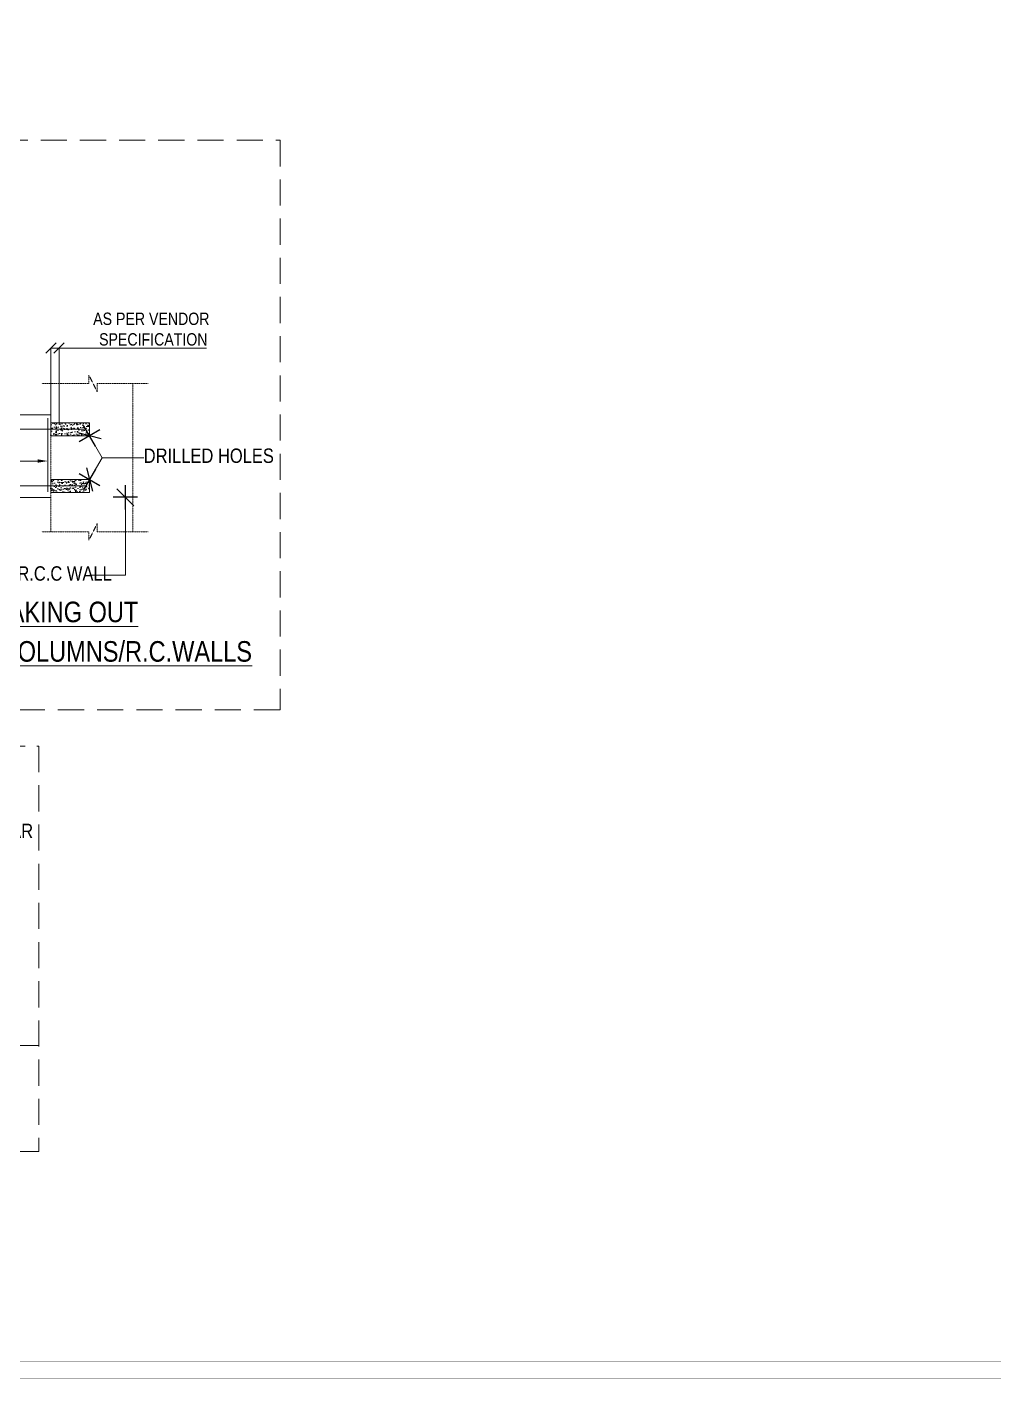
# Model space of a CAD drawing. Header units: millimetres. Extents: x 1112055 to 3390982, y -148532 to 766891.
# Drawn here: x 2608100 to 2631599, y 235495 to 268359 of the extents above; entities that cross this region are included whole.
import ezdxf
from ezdxf.enums import TextEntityAlignment as Align

# ---------------------------------------------------------------- set-up
doc = ezdxf.new("R2010")
doc.units = ezdxf.units.MM
doc.header["$PDMODE"] = 35
doc.header["$PDSIZE"] = -25
doc.linetypes.add('Hidden', pattern=[9.524999999999999, 6.35, -3.175])
for name, color, linetype, lineweight in [('B BEAM', 148, 'Continuous', 13), ('B COLUMN', 1, 'Hidden', 9), ('B STEEL', 34, 'Continuous', 15), ('B STEEL TEXT', 7, 'Continuous', 15), ('B TITLE BLOCK', 250, 'Continuous', 0), ('B-COL NO', 7, 'Continuous', 5), ('B-HATCH', 251, 'Continuous', 0), ('B-P.C.C', 250, 'Continuous', 9), ('B-ST DIM', 250, 'Continuous', 18)]:
    doc.layers.add(name, color=color, linetype=linetype, lineweight=lineweight)
doc.styles.add('Q1', font='g13f12d.shx', dxfattribs={"width": 0.8})
doc.styles.add('rom100', font='romans.shx', dxfattribs={"width": 0.85})
doc.styles.add('SWINC', font='swissc.ttf')
doc.dimstyles.new('BH-STD', dxfattribs={"dimscale": 0, "dimtxt": 230, "dimasz": 125, "dimexe": 0, "dimexo": 100, "dimgap": 50, "dimtad": 1, "dimdec": 0, "dimzin": 1, "dimdsep": 46, "dimtxsty": 'Q1', "dimblk": 'ARCHTICK', "dimcen": 1, "dimdle": 100, "dimclrd": 250, "dimclre": 250, "dimclrt": 256, "dimadec": 0, "dimazin": 0, "dimtfac": 1, "dimtdec": 0, "dimtix": 1, "dimtofl": 0, "dimtmove": 0, "dimatfit": 2, "dimfxl": 1, "dimtolj": 1, "dimtzin": 0, "dimlwd": 9, "dimlwe": 9, "dimarcsym": 0})
doc.dimstyles.new('MM100', dxfattribs={"dimscale": 100, "dimtxt": 3, "dimasz": 0.5, "dimexe": 0.5, "dimexo": 1, "dimgap": 0.375, "dimtad": 1, "dimdec": 0, "dimdsep": 46, "dimtxsty": 'rom100', "dimblk1": 'TICK', "dimblk2": 'TICK', "dimsah": 1, "dimcen": 1, "dimdle": 0.5, "dimse1": 1, "dimse2": 1, "dimclrd": 256, "dimclre": 256, "dimclrt": 256, "dimadec": 0, "dimazin": 0, "dimtfac": 1, "dimtdec": 0, "dimtix": 1, "dimtmove": 0, "dimatfit": 3, "dimldrblk": 'TICK', "dimfxl": 1, "dimtolj": 1, "dimtzin": 0, "dimarcsym": 0})
pattern_1 = [(49.99999999999999, (2300642.589063198, 214140.2369429457), (182.184668996004, -15.93908553890309), [19.05, -209.55]), (355, (2300642.589063198, 214140.2369429457), (-35.24342142496934, 191.0568452390351), [15.24, -167.64058417]), (100.4514447, (2300657.771070198, 214138.9086894456), (146.9412470903533, 175.1177519121951), [16.19000879999999, -178.0902445999999]), (46.18420000000002, (2300642.589063198, 214191.0369429456), (271.0790408921299, -42.04232793272715), [28.57499999999996, -314.3249999999994]), (96.63555760999992, (2300665.178963198, 214187.5334429456), (237.404134051503, 247.4261245977215), [24.28502314, -267.13560816]), (351.1841511700001, (2300642.589063198, 214191.0369429456), (237.404134064977, 247.4261245855326), [22.85996707, -251.45973192]), (21, (2300667.989063198, 214178.3369429457), (151.6143912691325, -102.2651981870876), [19.05, -209.55]), (326.0000000000001, (2300667.989063198, 214178.3369429457), (61.80202834764707, 184.1879661223193), [15.24, -167.64]), (71.45144499999999, (2300680.623595798, 214169.8148430457), (213.4164192787161, 81.92276888590524), [16.1900088, -178.0899376]), (37.50000000000001, (2300642.589063198, 214140.2369429457), (3.088603250591817, 84.55503887315311), [0, -165.608, 0, -170.18, 0, -168.275]), (7.499999999999999, (2300642.589063198, 214140.2369429457), (66.81966251030575, 100.1805748181195), [0, -97.02799999999999, 0, -161.798, 0, -64.135]), (327.5, (2300585.947063198, 214140.2369429457), (135.5905951668714, -5.728743992673444), [0, -63.5, 0, -198.12, 0, -262.89]), (317.5, (2300560.547063198, 214140.2369429457), (148.129181386018, 25.42649103333303), [0, -82.55, 0, -131.572, 0, -186.69])]

# ---------------------------------------------------------------- blocks, each defined once
blk = doc.blocks.new('_Oblique')
at = {"color": 0, "linetype": 'ByBlock', "lineweight": -2}
blk.add_line((-0.5, -0.5), (0.5, 0.5), dxfattribs=at)
blk = doc.blocks.new('*D2425')
at = {"layer": 'B-ST DIM', "lineweight": 0, "transparency": 16777216}
for p, q in [((2608678.699355611, 258685.1287696352), (2608678.699355611, 260553.7385790634)), ((2608678.699355611, 260553.7385790634), (2608978.699355611, 260553.7385790634)), ((2608878.699355611, 258685.1287696352), (2608878.699355611, 260553.7385790634)), ((2608878.699355611, 260553.7385790634), (2612463.021664471, 260553.7385790634))]:
    blk.add_line(p, q, dxfattribs=at)
at = {"layer": 'Defpoints', "color": 0, "transparency": 16777216}
for p in [(2608678.699355611, 260553.7385790634), (2608678.699355611, 258585.1287696352), (2608878.699355611, 258585.1287696352)]:
    blk.add_point(p, dxfattribs=at)
at = {"layer": 'B-ST DIM', "lineweight": 0, "transparency": 16777216, "xscale": 250, "yscale": 250, "zscale": 250, "rotation": 180}
blk.add_blockref('_Oblique', (2608678.699355611, 260553.7385790634), dxfattribs=at)
at = {"layer": 'B-ST DIM', "lineweight": 0, "transparency": 16777216, "xscale": 250, "yscale": 250, "zscale": 250}
blk.add_blockref('_Oblique', (2608878.699355611, 260553.7385790634), dxfattribs=at)
at = {"layer": 'B-ST DIM', "color": 6, "transparency": 16777216, "insert": (2611120.196989147, 261014.5502673751), "char_height": 300, "attachment_point": 5, "style": 'SWINC'}
blk.add_mtext('\\A1;AS PER VENDOR\\P SPECIFICATION', dxfattribs=at)
blk = doc.blocks.new('TICK')
for p, q in [((-1.171875, 0), (1.171875, 0)), ((-0.8286407592029263, -0.8286407592029831), (0.8286407592029263, 0.8286407592029831)), ((0, -1.171875), (0, 1.171875))]:
    blk.add_line(p, q)

msp = doc.modelspace()

# ---------------------------------------------------------------- hatches: boundary and pattern name
at = {"layer": 'B-HATCH', "lineweight": 0}
h = msp.add_hatch(dxfattribs=at)
h.set_pattern_fill('AR-CONC', color=250)
h.set_pattern_definition(pattern_1)
h.paths.add_polyline_path([(2608676.693665897, 258740.5366857926), (2609616.653177869, 258740.5366857926), (2609616.653177869, 258423.0922953769), (2608676.693665897, 258423.0922953769)])
h = msp.add_hatch(dxfattribs=at)
h.set_pattern_fill('AR-CONC', color=250)
h.set_pattern_definition(pattern_1)
h.paths.add_polyline_path([(2608678.699355611, 257358.2980848766), (2609618.658867582, 257358.2980848766), (2609618.658867582, 257040.8536944609), (2608678.699355611, 257040.8536944609)])

# ---------------------------------------------------------------- linework, layer by layer
at = {"layer": 'B BEAM'}
for p, q in [((2601046.870050039, 258925.6756802445), (2608678.699355611, 258928.8194238566)), ((2601046.065950286, 256924.8975000611), (2608678.699355611, 256924.8975000611))]:
    msp.add_line(p, q, dxfattribs=at)
at = {"layer": 'B COLUMN', "color": 1}
for p, q in [((2608678.699355611, 259693.6738545319), (2608678.699355611, 256088.4545698562)), ((2610669.693470685, 259693.2308495137), (2610669.693470685, 256088.1595307397))]:
    msp.add_line(p, q, dxfattribs=at)
for points in [[(2611040.307326493, 259692.8791159181), (2609804.019948942, 259693.0735676332), (2609804.019948942, 259494.30703126), (2609604.465718023, 259894.5296054885), (2609604.242895545, 259693.0735676332), (2608454.948167712, 259693.0735676332)], [(2611040.307326493, 256088.8802864027), (2609804.019948942, 256088.6858346876), (2609804.019948942, 256287.4523710608), (2609604.465718023, 255887.2297968324), (2609604.242895545, 256088.6858346876), (2608454.948167712, 256088.6858346876)]]:
    msp.add_lwpolyline(points, dxfattribs=at)
at = {"layer": 'B STEEL', "ltscale": 5}
for points in [[(2605404.934400227, 258585.1287696352), (2609527.028371413, 258585.1287696352)], [(2605404.934400227, 257202.8901687192), (2609529.034061126, 257202.8901687192)]]:
    msp.add_lwpolyline(points, dxfattribs=at)
at = {"layer": 'B STEEL TEXT'}
for p, q in [((2608604.100827647, 257056.7950321494), (2608604.100827647, 258849.1174480088)), ((2601495.028957446, 257809.2717120037), (2608479.100827647, 257809.2717120037)), ((2608604.100827647, 257896.6407681542), (2608604.100827647, 257609.2717120039))]:
    msp.add_line(p, q, dxfattribs=at)
msp.add_solid([(2608354.100827647, 257850.9383786704), (2608354.100827647, 257767.6050453369), (2608604.100827647, 257809.2717120037)], dxfattribs=at)
at = {"layer": 'B TITLE BLOCK', "color": 1, "const_width": 8.388907051957744}
msp.add_lwpolyline([(2535293.550730984, 315829.5185723824), (2657538.768018036, 315829.5185723887), (2657538.768018036, 235498.7531236414), (2535293.550730984, 235498.7531236353)], close=True, dxfattribs=at)
at = {"layer": 'B TITLE BLOCK', "color": 250, "const_width": 8.137147672194006}
msp.add_lwpolyline([(2535718.201595922, 315404.8677074434), (2657114.117153097, 315404.8677074495), (2657114.117153097, 235923.4039885925), (2535718.201595922, 235923.4039885863)], close=True, dxfattribs=at)
at = {"layer": 'B-HATCH', "color": 250, "lineweight": 0}
for points in [[(2608676.693665897, 258740.5366857926), (2609616.653177869, 258740.5366857926), (2609616.653177869, 258423.0922953769), (2608676.693665897, 258423.0922953769)], [(2608678.699355611, 257358.2980848766), (2609618.658867582, 257358.2980848766), (2609618.658867582, 257040.8536944609), (2608678.699355611, 257040.8536944609)]]:
    msp.add_lwpolyline(points, close=True, dxfattribs=at)
at = {"layer": 'B-P.C.C', "linetype": 'Hidden', "lineweight": 0, "ltscale": 100}
for points in [[(2598907.393984959, 265607.349126239), (2614249.168505429, 265607.349126239), (2614249.168505429, 251764.4022113992), (2598907.393984959, 251764.4022113992)], [(2536901.25056122, 250878.6856503847), (2608386.6614599, 250878.6856503847), (2608386.6614599, 241020.2344988868), (2536901.25056122, 241020.2344988868)], [(2584558.19116034, 250878.6856503847), (2608386.6614599, 250878.6856503847), (2608386.6614599, 243597.8382915067), (2584558.19116034, 243597.8382915067)]]:
    msp.add_lwpolyline(points, close=True, dxfattribs=at)

# ---------------------------------------------------------------- texts
at = {"layer": 'B STEEL TEXT', "style": 'SWINC'}
for s, p in [('DRILLED HOLES', (2610935.035015904, 257763.4040927904)), ('EXISTING R.C.C COLUMN /R.C.C WALL', (2602719.707675362, 254900.6777437562))]:
    msp.add_text(s, height=350, dxfattribs=at).set_placement(p)
msp.add_text('32T BAR', height=350, rotation=5.645919858835179e-05, dxfattribs=at).set_placement((2606620.598521907, 248642.7641499614))
at = {"layer": 'B TITLE BLOCK', "color": 251, "insert": (2646758.669303935, 251906.3154043824), "char_height": 315.1980699396046, "attachment_point": 2, "style": 'SWINC'}
msp.add_mtext_dynamic_manual_height_columns('\\pxsm1,qj;{\\fBankGothic Lt BT|b0|i0|c0|p34;BHOOMI\\P\\ps*,q*;\\fGost|b0|i0|c0|p2;\\H0.8x;- CONSULTANTS -\\C1; }', width=824178.808302408, gutter_width=0, heights=[115930.1680237015], dxfattribs=at)
at = {"layer": 'B-COL NO', "color": 17, "style": 'SWINC'}
for s, p in [('%%uTYPICAL DETAIL FOR TAKING OUT', (2601225.163565685, 254390.7005628647)), ('%%uDOWEL FOR LINTELS FROM COLUMNS/R.C.WALLS', (2599503.343359718, 253431.2548857282))]:
    msp.add_text(s, height=500, dxfattribs=at).set_placement(p, align=Align.TOP_LEFT)

# ---------------------------------------------------------------- dimensions: what is measured, and where the dimension line sits
at = {"layer": 'B-ST DIM'}
dim = msp.add_linear_dim(base=(2608678.699355611, 260553.7385790634), p1=(2608878.699355611, 258585.1287696352), p2=(2608678.699355611, 258585.1287696352), text='AS PER VENDOR\\P SPECIFICATION', dimstyle='BH-STD', override={"dimscale": 1, "dimtxt": 300, "dimasz": 250, "dimlfac": 0.25, "dimtxsty": 'SWINC', "dimblk1": 'Oblique', "dimblk2": 'Oblique', "dimsah": 1, "dimclrd": 256, "dimclre": 256, "dimclrt": 6, "dimlwd": 0, "dimlwe": 0}, dxfattribs=at)
dim.commit()
dim.dimension.update_dxf_attribs({"geometry": '*D2425', "text_midpoint": (2611120.196989147, 260553.7385790634), "dimtype": 128})

# ---------------------------------------------------------------- leaders
at = {"layer": 'B STEEL TEXT'}
for points in [[(2609618.658867582, 258423.0922953769), (2609928.930506499, 257890.6951901267), (2610934.785315182, 257890.6951901267)], [(2609618.658867582, 257358.2980848766), (2609928.930506499, 257890.6951901267), (2610934.785315182, 257890.6951901267)], [(2610489.326803018, 256926.9587419221), (2610489.326803018, 255036.4380063647), (2609626.666543968, 255036.4380063647)]]:
    msp.add_leader(points, dimstyle='MM100', override={"dimscale": 1, "dimasz": 250, "dimtad": 0, "dimtxsty": 'SWINC', "dimlwd": 5}, dxfattribs=at)

doc.saveas('drawing.dxf')
